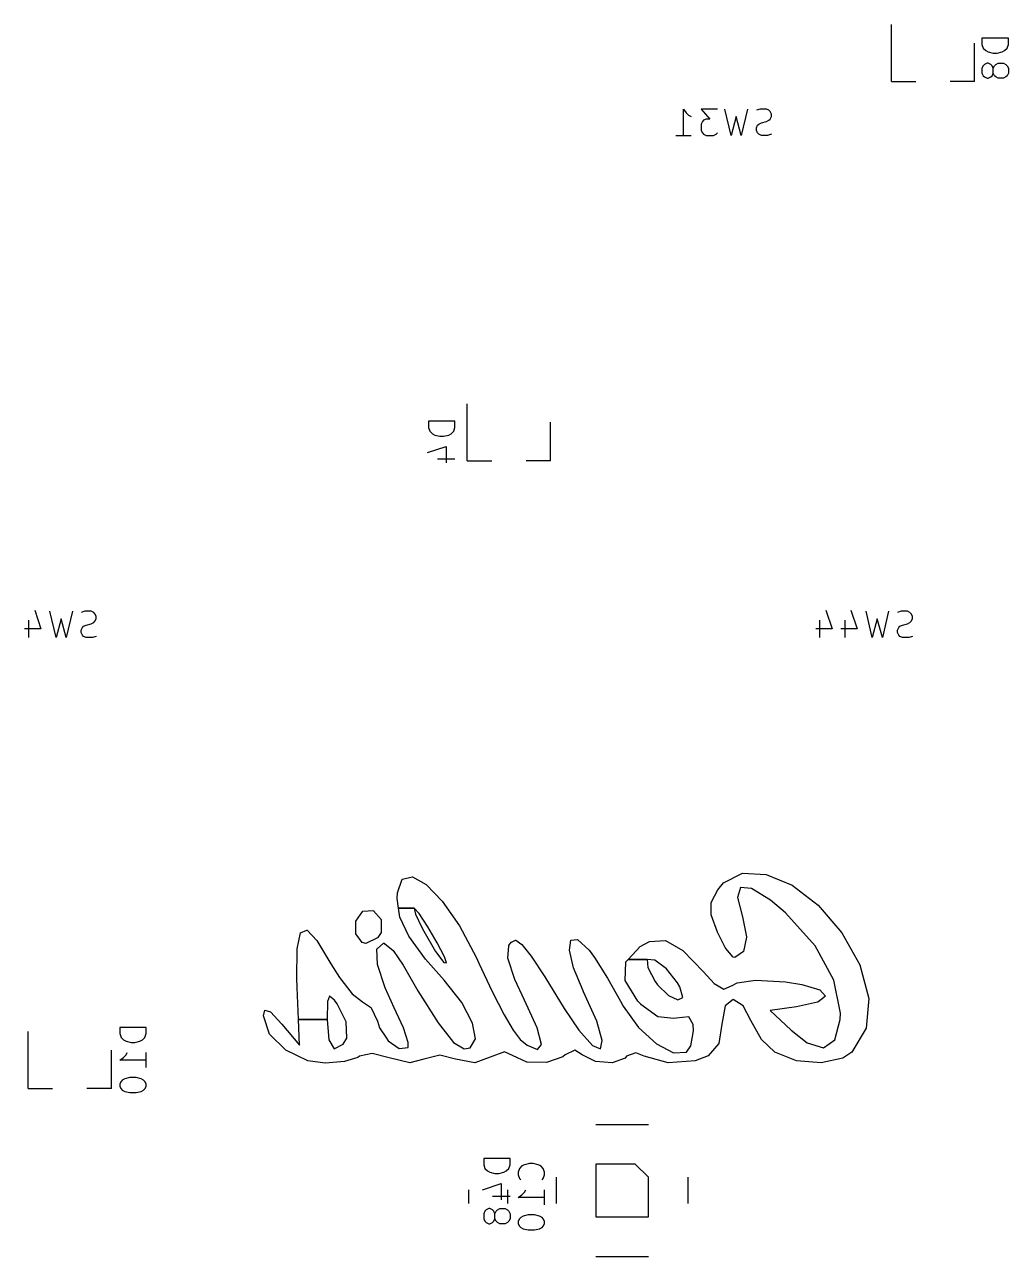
# Model space of a CAD drawing. Extents: x 27 to 362, y 19 to 136.
# Drawn here: x 63.95 to 101.25, y 33.33 to 80.05 of the extents above; entities that cross this region are included whole.
import ezdxf

# ---------------------------------------------------------------- set-up
doc = ezdxf.new("R2010")
doc.units = 0
doc.layers.add('BLACK', color=7, linetype='CONTINUOUS')

msp = doc.modelspace()

# ---------------------------------------------------------------- linework, layer by layer
at = {"layer": 'BLACK', "linetype": 'CONTINUOUS'}
for p, q in [((96.814, 77.8874), (96.814, 80.0474)), ((101.252, 79.5381), (100.252, 79.5381)), ((100.252, 79.5381), (100.252, 79.3)), ((101.252, 79.3), (101.252, 79.5381)), ((99.974, 77.8874), (99.974, 79.3474)), ((100.252, 79.3), (100.3, 79.1571)), ((100.3, 79.1571), (100.395, 79.0619)), ((100.395, 79.0619), (100.49, 79.0143)), ((100.49, 79.0143), (100.681, 78.9667)), ((100.681, 78.9667), (100.824, 78.9667)), ((100.824, 78.9667), (101.014, 79.0143)), ((101.014, 79.0143), (101.11, 79.0619)), ((101.11, 79.0619), (101.205, 79.1571)), ((101.205, 79.1571), (101.252, 79.3)), ((100.3, 78.4905), (100.252, 78.3952)), ((100.348, 78.5381), (100.3, 78.4905)), ((100.443, 78.5857), (100.348, 78.5381)), ((100.49, 78.5857), (100.443, 78.5857)), ((100.586, 78.5381), (100.49, 78.5857)), ((100.633, 78.4905), (100.586, 78.5381)), ((100.681, 78.3952), (100.633, 78.4905)), ((100.681, 78.3952), (100.729, 78.4905)), ((100.729, 78.4905), (100.776, 78.5381)), ((100.776, 78.5381), (100.871, 78.5857)), ((100.871, 78.5857), (101.062, 78.5857)), ((101.062, 78.5857), (101.157, 78.5381)), ((101.157, 78.5381), (101.205, 78.4905)), ((101.205, 78.4905), (101.252, 78.3952)), ((100.252, 78.3952), (100.252, 78.2048)), ((100.252, 78.2048), (100.3, 78.1095)), ((100.3, 78.1095), (100.348, 78.0619)), ((100.348, 78.0619), (100.443, 78.0143)), ((100.49, 78.0143), (100.586, 78.0619)), ((100.586, 78.0619), (100.633, 78.1095)), ((100.633, 78.1095), (100.681, 78.2048)), ((100.681, 78.2048), (100.681, 78.3952)), ((100.729, 78.1095), (100.681, 78.2048)), ((100.776, 78.0619), (100.729, 78.1095)), ((100.871, 78.0143), (100.776, 78.0619)), ((101.157, 78.0619), (101.062, 78.0143)), ((101.205, 78.1095), (101.157, 78.0619)), ((101.252, 78.2048), (101.205, 78.1095)), ((101.252, 78.3952), (101.252, 78.2048)), ((96.814, 77.8874), (97.744, 77.8874)), ((99.974, 77.8874), (99.044, 77.8874)), ((100.443, 78.0143), (100.49, 78.0143)), ((101.062, 78.0143), (100.871, 78.0143)), ((88.9327, 75.847), (88.9327, 76.847)), ((88.9327, 76.847), (89.0279, 76.7042)), ((89.0279, 76.7042), (89.1232, 76.6089)), ((90.2184, 76.847), (89.5994, 76.847)), ((89.5994, 76.847), (89.9327, 76.4661)), ((90.7422, 75.847), (90.5041, 76.847)), ((91.3613, 76.847), (91.1232, 75.847)), ((91.8374, 76.847), (91.6946, 76.7994)), ((92.0755, 76.847), (91.8374, 76.847)), ((92.1708, 76.7994), (92.0755, 76.847)), ((92.2184, 76.7518), (92.1708, 76.7994)), ((92.266, 76.6565), (92.2184, 76.7518)), ((92.266, 76.5613), (92.266, 76.6565)), ((89.1232, 76.6089), (89.2184, 76.5613)), ((89.647, 76.3708), (89.5994, 76.2756)), ((89.5994, 76.2756), (89.5994, 76.0375)), ((89.6946, 76.4184), (89.647, 76.3708)), ((89.7898, 76.4661), (89.6946, 76.4184)), ((89.9327, 76.4661), (89.7898, 76.4661)), ((90.9327, 76.5613), (90.7422, 75.847)), ((91.1232, 75.847), (90.9327, 76.5613)), ((91.6946, 76.1327), (91.7422, 76.228)), ((91.7422, 76.228), (91.7898, 76.2756)), ((91.7898, 76.2756), (91.8851, 76.3232)), ((91.8851, 76.3232), (92.0755, 76.3708)), ((92.0755, 76.3708), (92.1708, 76.4184)), ((92.1708, 76.4184), (92.2184, 76.4661)), ((92.2184, 76.4661), (92.266, 76.5613)), ((88.647, 75.847), (89.2184, 75.847)), ((89.5994, 76.0375), (89.647, 75.9423)), ((89.647, 75.9423), (89.6946, 75.8946)), ((89.6946, 75.8946), (89.7898, 75.847)), ((89.7898, 75.847), (90.0755, 75.847)), ((90.0755, 75.847), (90.1708, 75.8946)), ((90.1708, 75.8946), (90.2184, 75.9423)), ((91.6946, 76.0375), (91.6946, 76.1327)), ((91.7422, 75.9423), (91.6946, 76.0375)), ((91.7898, 75.8946), (91.7422, 75.9423)), ((91.8851, 75.847), (91.7898, 75.8946)), ((92.1232, 75.847), (91.8851, 75.847)), ((92.266, 75.8946), (92.1232, 75.847)), ((80.7327, 63.5061), (80.7327, 65.6662)), ((80.2651, 65.0042), (79.2651, 65.0042)), ((79.2651, 65.0042), (79.2651, 64.7661)), ((80.2651, 64.7661), (80.2651, 65.0042)), ((83.8927, 63.5061), (83.8927, 64.9661)), ((79.2651, 64.7661), (79.3127, 64.6233)), ((79.3127, 64.6233), (79.408, 64.5281)), ((79.408, 64.5281), (79.5032, 64.4804)), ((79.5032, 64.4804), (79.6937, 64.4328)), ((79.8366, 64.4328), (80.027, 64.4804)), ((80.027, 64.4804), (80.1223, 64.5281)), ((80.1223, 64.5281), (80.2175, 64.6233)), ((80.2175, 64.6233), (80.2651, 64.7661)), ((79.2175, 63.8138), (79.9318, 64.0519)), ((79.6937, 64.4328), (79.8366, 64.4328)), ((79.9318, 64.0519), (79.9318, 63.4328)), ((79.5985, 63.5757), (80.2651, 63.5757)), ((80.7327, 63.5061), (81.6627, 63.5061)), ((83.8927, 63.5061), (82.9627, 63.5061)), ((64.3264, 57.8446), (64.5645, 57.1304)), ((65.136, 56.797), (64.8979, 57.797)), ((65.3264, 57.5113), (65.136, 56.797)), ((65.5169, 56.797), (65.3264, 57.5113)), ((65.755, 57.797), (65.5169, 56.797)), ((66.2312, 57.797), (66.0883, 57.7494)), ((66.4693, 57.797), (66.2312, 57.797)), ((66.5645, 57.7494), (66.4693, 57.797)), ((66.6121, 57.7018), (66.5645, 57.7494)), ((66.6598, 57.6065), (66.6121, 57.7018)), ((66.6121, 57.4161), (66.6598, 57.5113)), ((66.6598, 57.5113), (66.6598, 57.6065)), ((94.3303, 57.8446), (94.5684, 57.1304)), ((95.2827, 57.8446), (95.5208, 57.1304)), ((96.0922, 56.797), (95.8541, 57.797)), ((96.2827, 57.5113), (96.0922, 56.797)), ((96.4732, 56.797), (96.2827, 57.5113)), ((96.7113, 57.797), (96.4732, 56.797)), ((97.1874, 57.797), (97.0446, 57.7494)), ((97.4255, 57.797), (97.1874, 57.797)), ((97.5208, 57.7494), (97.4255, 57.797)), ((97.5684, 57.7018), (97.5208, 57.7494)), ((97.616, 57.6065), (97.5684, 57.7018)), ((97.5684, 57.4161), (97.616, 57.5113)), ((97.616, 57.5113), (97.616, 57.6065)), ((64.5645, 57.1304), (63.9455, 57.1304)), ((64.0883, 57.4637), (64.0883, 56.797)), ((66.0883, 57.0827), (66.136, 57.178)), ((66.0883, 56.9875), (66.0883, 57.0827)), ((66.136, 57.178), (66.1836, 57.2256)), ((66.1836, 57.2256), (66.2788, 57.2732)), ((66.2788, 57.2732), (66.4693, 57.3208)), ((66.4693, 57.3208), (66.5645, 57.3684)), ((66.5645, 57.3684), (66.6121, 57.4161)), ((94.5684, 57.1304), (93.9493, 57.1304)), ((94.0922, 57.4637), (94.0922, 56.797)), ((95.5208, 57.1304), (94.9017, 57.1304)), ((95.0446, 57.4637), (95.0446, 56.797)), ((97.0446, 57.0827), (97.0922, 57.178)), ((97.0446, 56.9875), (97.0446, 57.0827)), ((97.0922, 57.178), (97.1398, 57.2256)), ((97.1398, 57.2256), (97.2351, 57.2732)), ((97.2351, 57.2732), (97.4255, 57.3208)), ((97.4255, 57.3208), (97.5208, 57.3684)), ((97.5208, 57.3684), (97.5684, 57.4161)), ((66.136, 56.8923), (66.0883, 56.9875)), ((66.1836, 56.8446), (66.136, 56.8923)), ((66.2788, 56.797), (66.1836, 56.8446)), ((66.5169, 56.797), (66.2788, 56.797)), ((66.6598, 56.8446), (66.5169, 56.797)), ((97.0922, 56.8923), (97.0446, 56.9875)), ((97.1398, 56.8446), (97.0922, 56.8923)), ((97.2351, 56.797), (97.1398, 56.8446)), ((97.4732, 56.797), (97.2351, 56.797)), ((97.616, 56.8446), (97.4732, 56.797)), ((78.272, 47.6326), (78.6475, 47.7246)), ((78.6475, 47.7246), (78.6484, 47.7247)), ((78.6484, 47.7247), (78.6492, 47.7247)), ((78.6492, 47.7247), (78.6493, 47.7247)), ((78.6493, 47.7247), (78.6494, 47.7247)), ((78.6494, 47.7247), (78.6503, 47.7244)), ((78.6503, 47.7244), (78.6511, 47.7241)), ((78.6511, 47.7241), (79.1694, 47.4358)), ((90.4544, 47.4979), (91.1712, 47.8574)), ((91.1712, 47.8574), (91.1715, 47.8574)), ((91.1715, 47.8574), (91.1717, 47.8576)), ((91.1717, 47.8576), (91.1724, 47.8577)), ((91.1724, 47.8577), (91.1731, 47.8579)), ((91.1731, 47.8579), (91.1733, 47.8578)), ((91.1733, 47.8578), (91.1736, 47.8579)), ((91.1736, 47.8579), (92.0674, 47.8169)), ((92.0674, 47.8169), (92.0682, 47.8167)), ((92.0682, 47.8167), (92.0691, 47.8165)), ((92.0691, 47.8165), (93.0523, 47.4056)), ((78.0874, 47.1186), (78.2685, 47.6295)), ((78.2685, 47.6295), (78.2688, 47.6299)), ((78.2688, 47.6299), (78.2689, 47.6304)), ((78.2689, 47.6304), (78.2693, 47.6307)), ((78.2693, 47.6307), (78.2695, 47.6311)), ((78.2695, 47.6311), (78.2699, 47.6314)), ((78.2699, 47.6314), (78.2703, 47.6318)), ((78.2703, 47.6318), (78.2707, 47.632)), ((78.2707, 47.632), (78.2711, 47.6323)), ((78.2711, 47.6323), (78.2716, 47.6324)), ((78.2716, 47.6324), (78.272, 47.6326)), ((79.1694, 47.4358), (79.17, 47.4353)), ((79.17, 47.4353), (79.1706, 47.4349)), ((79.1706, 47.4349), (79.7805, 46.8048)), ((89.9815, 46.7497), (90.236, 47.235)), ((90.236, 47.235), (90.2363, 47.2354)), ((90.2363, 47.2354), (90.2366, 47.2359)), ((90.2366, 47.2359), (90.4528, 47.4966)), ((90.4528, 47.4966), (90.4529, 47.4967)), ((90.4528, 47.4966), (90.4528, 47.4966)), ((90.4529, 47.4967), (90.4536, 47.4972)), ((90.4536, 47.4972), (90.4543, 47.4978)), ((90.4543, 47.4978), (90.4544, 47.4978)), ((90.4544, 47.4978), (90.4544, 47.4979)), ((91.0929, 47.3189), (90.9748, 46.9456)), ((91.5143, 47.2859), (91.0929, 47.3189)), ((92.2266, 46.839), (91.5143, 47.2859)), ((93.0523, 47.4056), (93.0528, 47.4052)), ((93.0528, 47.4052), (93.0534, 47.4049)), ((93.0534, 47.4049), (94.0386, 46.6547)), ((78.0782, 46.9069), (78.0871, 47.1171)), ((78.0782, 46.9064), (78.0782, 46.9069)), ((78.0782, 46.906), (78.0782, 46.9064)), ((78.1299, 46.5307), (78.0782, 46.906)), ((78.0871, 47.1171), (78.0873, 47.1178)), ((78.0873, 47.1178), (78.0874, 47.1186)), ((79.7805, 46.8048), (79.7807, 46.8044)), ((79.7807, 46.8044), (79.781, 46.8042)), ((79.781, 46.8042), (80.4309, 45.8708)), ((89.9793, 46.2881), (89.9809, 46.7474)), ((89.9809, 46.7478), (89.9811, 46.7486)), ((89.981, 46.7476), (89.9809, 46.7478)), ((89.9809, 46.7474), (89.981, 46.7476)), ((89.9811, 46.7486), (89.9813, 46.7493)), ((89.9813, 46.7493), (89.9814, 46.7495)), ((89.9814, 46.7495), (89.9815, 46.7497)), ((90.9748, 46.9456), (91.1815, 46.1591)), ((92.8035, 46.3531), (92.2266, 46.839)), ((76.5101, 46.0456), (76.7655, 46.4225)), ((76.7655, 46.4225), (76.7656, 46.4226)), ((76.7655, 46.4225), (76.7655, 46.4225)), ((76.7656, 46.4226), (76.7662, 46.4232)), ((76.7662, 46.4232), (76.7669, 46.4238)), ((76.7669, 46.4238), (76.7669, 46.4239)), ((76.7669, 46.4239), (76.767, 46.4239)), ((76.767, 46.4239), (76.7681, 46.4246)), ((76.7681, 46.4246), (76.7684, 46.4247)), ((76.7684, 46.4247), (76.7687, 46.4249)), ((76.7687, 46.4249), (76.7693, 46.4251)), ((76.7693, 46.4251), (76.77, 46.4253)), ((76.77, 46.4253), (76.7703, 46.4253)), ((76.7703, 46.4253), (76.7706, 46.4254)), ((76.7706, 46.4254), (77.1733, 46.4413)), ((77.1733, 46.4413), (77.1736, 46.4413)), ((77.1736, 46.4413), (77.1739, 46.4413)), ((77.1739, 46.4413), (77.1746, 46.4411)), ((77.1746, 46.4411), (77.1752, 46.441)), ((77.1752, 46.441), (77.1755, 46.4409)), ((77.1755, 46.4409), (77.1758, 46.4408)), ((77.1758, 46.4408), (77.1763, 46.4404)), ((77.1763, 46.4404), (77.1769, 46.44)), ((77.1769, 46.44), (77.1771, 46.4398)), ((77.1771, 46.4398), (77.1773, 46.4396)), ((77.1773, 46.4396), (77.4606, 46.1106)), ((78.1755, 46.1995), (78.1299, 46.5307)), ((78.1299, 46.5307), (78.7192, 46.5307)), ((78.7192, 46.5307), (78.1299, 46.5307)), ((78.7192, 46.5307), (78.7647, 46.3109)), ((78.91, 46.3284), (78.7192, 46.5307)), ((78.7647, 46.3109), (79.0068, 45.806)), ((79.2392, 45.8298), (78.91, 46.3284)), ((89.9794, 46.2872), (89.9793, 46.2881)), ((89.9796, 46.2864), (89.9794, 46.2872)), ((90.2159, 45.6268), (89.9796, 46.2864)), ((93.9262, 45.1083), (92.8035, 46.3531)), ((94.0386, 46.6547), (94.0389, 46.6543)), ((94.0389, 46.6543), (94.0394, 46.6539)), ((94.0394, 46.6539), (94.9391, 45.5949)), ((76.5092, 46.0428), (76.5093, 46.0433)), ((76.5095, 45.5641), (76.5092, 46.0428)), ((76.5093, 46.0438), (76.5095, 46.0443)), ((76.5093, 46.0433), (76.5093, 46.0438)), ((76.5095, 46.0443), (76.5096, 46.0447)), ((76.5096, 46.0447), (76.5099, 46.0452)), ((76.5099, 46.0452), (76.5101, 46.0456)), ((77.4606, 46.1106), (77.4609, 46.11)), ((77.4609, 46.11), (77.4614, 46.1093)), ((77.4614, 46.1093), (77.4614, 46.1091)), ((77.4614, 46.1091), (77.4615, 46.1089)), ((77.4615, 46.1089), (77.4616, 46.1082)), ((77.4616, 46.1082), (77.4618, 46.1074)), ((77.4618, 46.1074), (77.4636, 45.6211)), ((78.1758, 46.1989), (78.1755, 46.1995)), ((78.176, 46.1981), (78.1758, 46.1989)), ((78.5115, 45.4683), (78.176, 46.1981)), ((79.0068, 45.806), (79.0825, 45.6671)), ((79.5935, 45.2239), (79.2392, 45.8298)), ((80.4309, 45.8708), (80.431, 45.8705)), ((80.431, 45.8705), (80.4312, 45.8703)), ((80.4312, 45.8703), (81.0698, 44.6723)), ((91.1815, 46.1591), (91.1862, 46.1467)), ((91.1862, 46.1467), (91.1862, 46.1463)), ((91.1862, 46.1463), (91.1864, 46.1459)), ((91.1864, 46.1459), (91.3194, 45.4428)), ((74.2845, 44.9871), (74.4039, 45.5937)), ((74.4039, 45.5937), (74.4041, 45.5942)), ((74.4041, 45.5942), (74.4042, 45.5946)), ((74.4042, 45.5946), (74.4044, 45.5951)), ((74.4044, 45.5951), (74.4046, 45.5955)), ((74.4046, 45.5955), (74.405, 45.5959)), ((74.405, 45.5959), (74.4052, 45.5963)), ((74.4052, 45.5963), (74.4056, 45.5965)), ((74.4056, 45.5965), (74.406, 45.5969)), ((74.406, 45.5969), (74.4065, 45.5971)), ((74.4065, 45.5971), (74.4069, 45.5974)), ((74.4069, 45.5974), (74.6484, 45.6991)), ((74.6484, 45.6991), (74.6485, 45.6992)), ((74.6484, 45.6991), (74.6484, 45.6991)), ((74.6485, 45.6992), (74.6494, 45.6993)), ((74.6494, 45.6993), (74.6503, 45.6995)), ((74.6503, 45.6995), (74.6503, 45.6995)), ((74.6503, 45.6995), (74.6504, 45.6995)), ((74.6504, 45.6995), (74.6513, 45.6993)), ((74.6513, 45.6993), (74.6522, 45.6991)), ((74.6522, 45.6991), (74.6523, 45.6991)), ((74.6523, 45.6991), (74.6523, 45.6991)), ((74.6523, 45.6991), (74.653, 45.6986)), ((74.653, 45.6986), (74.6538, 45.6981)), ((74.6538, 45.6981), (74.6539, 45.698)), ((74.6539, 45.698), (74.6539, 45.698)), ((74.6539, 45.698), (75.0317, 45.3049)), ((76.5096, 45.5635), (76.5095, 45.5641)), ((76.5096, 45.563), (76.5096, 45.5635)), ((76.5098, 45.5626), (76.5096, 45.563)), ((76.5099, 45.5622), (76.5098, 45.5626)), ((76.5102, 45.5617), (76.5099, 45.5622)), ((76.5104, 45.5612), (76.5102, 45.5617)), ((76.7418, 45.2324), (76.5104, 45.5612)), ((77.3323, 45.4147), (76.8906, 45.1976)), ((77.3326, 45.4149), (77.3323, 45.4147)), ((77.333, 45.4151), (77.3326, 45.4149)), ((77.3334, 45.4155), (77.333, 45.4151)), ((77.3338, 45.4158), (77.3334, 45.4155)), ((77.334, 45.4162), (77.3338, 45.4158)), ((77.3343, 45.4165), (77.334, 45.4162)), ((77.4628, 45.6184), (77.3343, 45.4165)), ((77.463, 45.6189), (77.4628, 45.6184)), ((77.4633, 45.6192), (77.463, 45.6189)), ((77.4634, 45.6198), (77.4633, 45.6192)), ((77.4636, 45.6203), (77.4634, 45.6198)), ((77.4636, 45.6211), (77.4635, 45.6207)), ((77.4635, 45.6207), (77.4636, 45.6203)), ((78.5118, 45.4679), (78.5115, 45.4683)), ((78.512, 45.4674), (78.5118, 45.4679)), ((79.151, 44.6004), (78.512, 45.4674)), ((79.0825, 45.6671), (79.5322, 44.8974)), ((82.403, 45.249), (82.5662, 45.3198)), ((82.5662, 45.3198), (82.5667, 45.3199)), ((82.5667, 45.3199), (82.5673, 45.3201)), ((82.5673, 45.3201), (82.5677, 45.3201)), ((82.5677, 45.3201), (82.5681, 45.3202)), ((82.5681, 45.3202), (82.5686, 45.3201)), ((82.5686, 45.3201), (82.5692, 45.3201)), ((82.5692, 45.3201), (82.5696, 45.3199)), ((82.5696, 45.3199), (82.57, 45.3199)), ((82.57, 45.3199), (82.5705, 45.3196)), ((82.5705, 45.3196), (82.571, 45.3193)), ((82.571, 45.3193), (82.8015, 45.1612)), ((84.6068, 44.9396), (84.6591, 45.321)), ((84.6591, 45.321), (84.6593, 45.3214)), ((84.6593, 45.3218), (84.6596, 45.3223)), ((84.6593, 45.3214), (84.6593, 45.3218)), ((84.6596, 45.3223), (84.6598, 45.3228)), ((84.6598, 45.3228), (84.66, 45.3231)), ((84.66, 45.3231), (84.6602, 45.3235)), ((84.6602, 45.3235), (84.6607, 45.3239)), ((84.6607, 45.3239), (84.6611, 45.3243)), ((84.6611, 45.3243), (84.6614, 45.3245)), ((84.6614, 45.3245), (84.6617, 45.3247)), ((84.6617, 45.3247), (84.6623, 45.3249)), ((84.6623, 45.3249), (84.6628, 45.3251)), ((84.6628, 45.3251), (84.6632, 45.3252)), ((84.6632, 45.3252), (84.6636, 45.3253)), ((84.6636, 45.3253), (84.9128, 45.3492)), ((84.9128, 45.3492), (84.913, 45.3492)), ((84.913, 45.3492), (84.9131, 45.3492)), ((84.9131, 45.3492), (84.914, 45.3491)), ((84.914, 45.3491), (84.9148, 45.349)), ((84.9148, 45.349), (84.9149, 45.3489)), ((84.9149, 45.3489), (84.9151, 45.3489)), ((84.9151, 45.3489), (84.9157, 45.3485)), ((84.9157, 45.3485), (84.9165, 45.3481)), ((84.9165, 45.3481), (84.9166, 45.348)), ((84.9166, 45.348), (84.9167, 45.3479)), ((84.9167, 45.3479), (85.3535, 44.9409)), ((90.2161, 45.6265), (90.2159, 45.6268)), ((90.2162, 45.6262), (90.2161, 45.6265)), ((90.5311, 45.0125), (90.2162, 45.6262)), ((91.3194, 45.4409), (91.2051, 44.8894)), ((91.3194, 45.4428), (91.3194, 45.4419)), ((91.3194, 45.4419), (91.3194, 45.4409)), ((94.9391, 45.5949), (94.9393, 45.5945)), ((94.9393, 45.5945), (94.9397, 45.5941)), ((94.9397, 45.5941), (95.6152, 44.3831)), ((74.273, 43.8649), (74.2844, 44.9862)), ((74.2844, 44.9862), (74.2845, 44.9867)), ((74.2845, 44.9867), (74.2845, 44.9871)), ((75.0317, 45.3049), (75.032, 45.3044)), ((75.032, 45.3044), (75.0324, 45.304)), ((75.0324, 45.304), (75.5605, 44.426)), ((76.7424, 45.2319), (76.7418, 45.2324)), ((76.743, 45.2313), (76.7424, 45.2319)), ((76.7431, 45.2312), (76.743, 45.2313)), ((76.7432, 45.2311), (76.7431, 45.2312)), ((76.744, 45.2308), (76.7432, 45.2311)), ((76.7447, 45.2305), (76.744, 45.2308)), ((76.8873, 45.1972), (76.7447, 45.2305)), ((76.888, 45.1972), (76.8873, 45.1972)), ((76.8887, 45.1971), (76.888, 45.1972)), ((76.889, 45.1972), (76.8887, 45.1971)), ((76.8892, 45.1972), (76.889, 45.1972)), ((76.8899, 45.1974), (76.8892, 45.1972)), ((76.8906, 45.1976), (76.8899, 45.1974)), ((77.3073, 44.9893), (77.3075, 44.99)), ((77.3074, 44.989), (77.3073, 44.9893)), ((77.3073, 44.9888), (77.3074, 44.989)), ((77.3317, 44.4008), (77.3073, 44.9888)), ((77.3075, 44.99), (77.3076, 44.9907)), ((77.3076, 44.9907), (77.3078, 44.9909)), ((77.3078, 44.9909), (77.3079, 44.9912)), ((77.3079, 44.9912), (77.3083, 44.9918)), ((77.3083, 44.9918), (77.3087, 44.9923)), ((77.3087, 44.9923), (77.3089, 44.9925)), ((77.3089, 44.9925), (77.3091, 44.9928)), ((77.3091, 44.9928), (77.5576, 45.2059)), ((77.5576, 45.2059), (77.5578, 45.206)), ((77.5578, 45.206), (77.5579, 45.2061)), ((77.5579, 45.2061), (77.5586, 45.2065)), ((77.5586, 45.2065), (77.5593, 45.2069)), ((77.5593, 45.2069), (77.5595, 45.2069)), ((77.5595, 45.2069), (77.5597, 45.207)), ((77.5597, 45.207), (77.5605, 45.207)), ((77.5605, 45.207), (77.5612, 45.2071)), ((77.5612, 45.2071), (77.5614, 45.207)), ((77.5614, 45.207), (77.5616, 45.207)), ((77.5616, 45.207), (77.5963, 45.2017)), ((77.5963, 45.2017), (77.5967, 45.2016)), ((77.5967, 45.2016), (77.597, 45.2016)), ((77.597, 45.2016), (77.5976, 45.2013)), ((77.5976, 45.2013), (77.5981, 45.2011)), ((77.5981, 45.2011), (77.5984, 45.2008)), ((77.5984, 45.2008), (77.5987, 45.2006)), ((77.5987, 45.2006), (77.9235, 44.931)), ((77.9235, 44.931), (77.9239, 44.9304)), ((77.9239, 44.9304), (77.9244, 44.9299)), ((77.9244, 44.9299), (78.3003, 44.3783)), ((79.5322, 44.8974), (79.8375, 44.4723)), ((79.8636, 44.6957), (79.5935, 45.2239)), ((82.2706, 44.6361), (82.3102, 45.111)), ((82.3102, 45.1116), (82.3105, 45.1122)), ((82.3102, 45.1113), (82.3102, 45.1116)), ((82.3102, 45.111), (82.3102, 45.1113)), ((82.3105, 45.1122), (82.3107, 45.1129)), ((82.3107, 45.1129), (82.3109, 45.1131)), ((82.3109, 45.1131), (82.311, 45.1134)), ((82.311, 45.1134), (82.4009, 45.2472)), ((82.4009, 45.2472), (82.4012, 45.2475)), ((82.4012, 45.2475), (82.4014, 45.2479)), ((82.4014, 45.2479), (82.4019, 45.2482)), ((82.4019, 45.2482), (82.4022, 45.2486)), ((82.4022, 45.2486), (82.4027, 45.2487)), ((82.4027, 45.2487), (82.403, 45.249)), ((82.8015, 45.1612), (82.802, 45.1607)), ((82.802, 45.1607), (82.8026, 45.1602)), ((82.8026, 45.1602), (83.1513, 44.7152)), ((84.6068, 44.9387), (84.6068, 44.9396)), ((84.6068, 44.9378), (84.6068, 44.9387)), ((84.7607, 44.2722), (84.6068, 44.9378)), ((85.3535, 44.9409), (85.3537, 44.9406)), ((85.3537, 44.9406), (85.3541, 44.9403)), ((85.3541, 44.9403), (85.5566, 44.6676)), ((86.8305, 44.5891), (87.2858, 45.0846)), ((87.2858, 45.0846), (87.2865, 45.0852)), ((87.2865, 45.0852), (87.2871, 45.0857)), ((87.2871, 45.0857), (87.6399, 45.2697)), ((87.6399, 45.2697), (87.64, 45.2697)), ((87.64, 45.2697), (87.6409, 45.27)), ((87.64, 45.2697), (87.64, 45.2697)), ((87.6409, 45.27), (87.6418, 45.2702)), ((87.6418, 45.2702), (87.6418, 45.2702)), ((87.6418, 45.2702), (87.6419, 45.2702)), ((87.6419, 45.2702), (88.2498, 45.3072)), ((88.2498, 45.3072), (88.2503, 45.3071)), ((88.2503, 45.3071), (88.2507, 45.3072)), ((88.2507, 45.3072), (88.2512, 45.307)), ((88.2512, 45.307), (88.2517, 45.3069)), ((88.2517, 45.3069), (88.2522, 45.3067)), ((88.2522, 45.3067), (88.2526, 45.3065)), ((88.2526, 45.3065), (88.9049, 44.9342)), ((88.9049, 44.9342), (88.9054, 44.9337)), ((88.9054, 44.9337), (88.906, 44.9333)), ((88.906, 44.9333), (89.6945, 44.1144)), ((90.5315, 45.012), (90.5311, 45.0125)), ((90.5318, 45.0115), (90.5315, 45.012)), ((90.8149, 44.682), (90.5318, 45.0115)), ((91.2031, 44.8863), (90.8774, 44.6632)), ((91.2037, 44.887), (91.2031, 44.8863)), ((91.2044, 44.8876), (91.2037, 44.887)), ((91.2048, 44.8886), (91.2044, 44.8877)), ((91.2044, 44.8877), (91.2044, 44.8877)), ((91.2044, 44.8877), (91.2044, 44.8876)), ((91.2051, 44.8894), (91.2048, 44.8886)), ((94.6335, 43.8102), (93.9262, 45.1083)), ((75.5605, 44.426), (75.5605, 44.426)), ((75.5605, 44.426), (75.8807, 43.8994)), ((77.3318, 44.4001), (77.3317, 44.4008)), ((77.3319, 44.3995), (77.3318, 44.4001)), ((77.6162, 43.5138), (77.3319, 44.3995)), ((79.1511, 44.6002), (79.151, 44.6004)), ((79.1513, 44.6), (79.1511, 44.6002)), ((79.8546, 43.8067), (79.1513, 44.6)), ((79.8375, 44.4723), (79.9433, 44.4576)), ((79.9433, 44.4576), (79.8636, 44.6957)), ((81.0698, 44.6723), (81.0699, 44.6722)), ((81.0699, 44.6722), (81.0699, 44.6721)), ((81.0699, 44.6721), (81.1734, 44.4537)), ((81.1734, 44.4537), (81.6819, 43.3807)), ((82.2707, 44.6352), (82.2706, 44.6361)), ((82.2706, 44.6361), (82.2706, 44.6361)), ((82.2706, 44.6361), (82.2706, 44.6361)), ((82.2708, 44.6342), (82.2707, 44.6352)), ((82.2709, 44.6342), (82.2708, 44.6342)), ((82.5312, 43.8307), (82.2709, 44.6342)), ((82.2709, 44.6342), (82.2709, 44.6342)), ((83.1513, 44.7152), (83.1514, 44.715)), ((83.1514, 44.715), (83.1516, 44.7148)), ((83.1516, 44.7148), (83.6694, 43.9248)), ((85.5566, 44.6676), (85.5567, 44.6675)), ((85.5567, 44.6675), (85.5568, 44.6673)), ((85.5568, 44.6673), (86.0546, 43.8847)), ((86.7159, 43.7905), (86.7427, 44.4917)), ((86.7427, 44.4917), (86.7428, 44.4924)), ((86.7428, 44.4924), (86.743, 44.4932)), ((86.743, 44.4932), (86.7431, 44.4934)), ((86.7431, 44.4936), (86.7436, 44.4942)), ((86.7431, 44.4934), (86.7431, 44.4936)), ((86.7436, 44.4942), (86.744, 44.4949)), ((86.744, 44.4949), (86.8305, 44.5891)), ((86.8305, 44.5891), (87.5483, 44.5891)), ((87.5483, 44.5891), (86.8305, 44.5891)), ((87.549, 44.5898), (87.5483, 44.5891)), ((87.5483, 44.5891), (87.5827, 44.2809)), ((87.8434, 44.5654), (87.549, 44.5898)), ((88.2814, 44.2288), (87.8434, 44.5654)), ((90.8152, 44.6818), (90.8149, 44.682)), ((90.8154, 44.6814), (90.8152, 44.6818)), ((90.816, 44.6812), (90.8154, 44.6814)), ((90.8164, 44.6808), (90.816, 44.6812)), ((90.8168, 44.6807), (90.8164, 44.6808)), ((90.8171, 44.6805), (90.8168, 44.6807)), ((90.8731, 44.6626), (90.8171, 44.6805)), ((90.8734, 44.6626), (90.8731, 44.6626)), ((90.8737, 44.6625), (90.8734, 44.6626)), ((90.8744, 44.6625), (90.8737, 44.6625)), ((90.875, 44.6624), (90.8744, 44.6625)), ((90.8753, 44.6625), (90.875, 44.6624)), ((90.8756, 44.6625), (90.8753, 44.6625)), ((90.8762, 44.6627), (90.8756, 44.6625)), ((90.8769, 44.6629), (90.8762, 44.6627)), ((90.8771, 44.6631), (90.8769, 44.6629)), ((90.8774, 44.6632), (90.8771, 44.6631)), ((78.3003, 44.3783), (78.3003, 44.3781)), ((78.3003, 44.3781), (78.3005, 44.3779)), ((78.3005, 44.3779), (78.8553, 43.4008)), ((83.6694, 43.9248), (83.6695, 43.9247)), ((83.6695, 43.9247), (83.6695, 43.9247)), ((83.6695, 43.9247), (84.4073, 42.7316)), ((84.7608, 44.2718), (84.7607, 44.2722)), ((84.7609, 44.2714), (84.7608, 44.2718)), ((85.1303, 43.395), (84.7609, 44.2714)), ((87.5827, 44.2809), (87.8558, 43.7574)), ((88.7043, 43.7092), (88.2814, 44.2288)), ((89.6945, 44.1144), (89.6945, 44.1144)), ((89.6945, 44.1144), (89.6946, 44.1143)), ((89.6946, 44.1143), (90.1013, 43.6735)), ((95.6152, 44.3831), (95.6154, 44.3825)), ((95.6154, 44.3825), (95.6156, 44.382)), ((95.6156, 44.382), (95.9614, 43.1057)), ((74.273, 43.8648), (74.273, 43.8649)), ((74.273, 43.8647), (74.273, 43.8648)), ((74.2843, 43.5309), (74.273, 43.8647)), ((74.3323, 42.3123), (74.2843, 43.5309)), ((74.2843, 43.5309), (74.2843, 43.5309)), ((74.2843, 43.5309), (74.2843, 43.5309)), ((75.8807, 43.8994), (76.3674, 43.2806)), ((77.6163, 43.5136), (77.6162, 43.5138)), ((77.6164, 43.5133), (77.6163, 43.5136)), ((77.9629, 42.7582), (77.6164, 43.5133)), ((80.5297, 42.9524), (79.8546, 43.8067)), ((82.5314, 43.8304), (82.5312, 43.8307)), ((82.5315, 43.8301), (82.5314, 43.8304)), ((82.9004, 43.0429), (82.5315, 43.8301)), ((86.0546, 43.8847), (86.0547, 43.8845)), ((86.0547, 43.8845), (86.0548, 43.8844)), ((86.0548, 43.8844), (86.5391, 43.0074)), ((86.716, 43.79), (86.7159, 43.7905)), ((86.716, 43.7895), (86.716, 43.79)), ((86.7162, 43.7891), (86.716, 43.7895)), ((86.7162, 43.7886), (86.7162, 43.7891)), ((86.7165, 43.7882), (86.7162, 43.7886)), ((86.7167, 43.7877), (86.7165, 43.7882)), ((87.2046, 43.0059), (86.7167, 43.7877)), ((87.8558, 43.7574), (87.9429, 43.6335)), ((87.9429, 43.6335), (88.3571, 43.22)), ((88.7972, 43.5511), (88.7043, 43.7092)), ((88.9046, 43.1532), (88.7972, 43.5511)), ((90.1013, 43.6735), (90.4638, 43.4692)), ((90.4638, 43.4692), (90.7801, 43.6017)), ((90.7801, 43.6017), (90.9619, 43.7051)), ((90.9619, 43.7051), (90.9627, 43.7054)), ((90.9627, 43.7054), (90.9636, 43.7057)), ((90.9636, 43.7057), (91.657, 43.809)), ((91.657, 43.809), (91.6575, 43.809)), ((91.6575, 43.809), (91.658, 43.8091)), ((91.658, 43.8091), (92.7949, 43.7359)), ((92.7949, 43.7359), (92.7951, 43.7358)), ((92.7951, 43.7358), (92.7953, 43.7358)), ((92.7953, 43.7358), (93.42, 43.6406)), ((93.42, 43.6406), (93.4203, 43.6404)), ((93.4203, 43.6404), (93.4207, 43.6404)), ((93.4207, 43.6404), (94.1052, 43.4337)), ((94.8801, 42.5476), (94.6335, 43.8102)), ((75.43, 42.9899), (75.4145, 42.3123)), ((75.5069, 43.2023), (75.43, 42.9899)), ((75.6942, 43.0444), (75.5069, 43.2023)), ((75.7978, 42.9111), (75.6942, 43.0444)), ((76.3674, 43.2806), (76.7563, 42.9879)), ((76.7563, 42.9879), (77.0676, 42.7862)), ((78.8553, 43.4008), (79.625, 42.1811)), ((81.6819, 43.3807), (82.1325, 42.4847)), ((83.381, 41.9919), (82.9004, 43.0429)), ((85.1303, 43.3948), (85.1303, 43.395)), ((85.1304, 43.3947), (85.1303, 43.3948)), ((85.1457, 43.3643), (85.1304, 43.3947)), ((85.6474, 42.244), (85.1457, 43.3643)), ((86.5391, 43.0074), (86.5391, 43.0074)), ((86.5391, 43.0074), (86.5391, 43.0074)), ((86.5391, 43.0074), (86.6446, 42.8125)), ((87.2049, 43.0055), (87.2046, 43.0059)), ((87.2052, 43.0051), (87.2049, 43.0055)), ((87.3172, 42.8883), (87.2052, 43.0051)), ((88.3571, 43.22), (88.7194, 43.0527)), ((88.7194, 43.0527), (88.9046, 43.1532)), ((90.8204, 43.0667), (90.5147, 42.8327)), ((91.1969, 42.8308), (90.8204, 43.0667)), ((94.2528, 43.1468), (94.0208, 42.9689)), ((94.1052, 43.4337), (94.1056, 43.4335)), ((94.1056, 43.4335), (94.106, 43.4334)), ((94.106, 43.4334), (94.1065, 43.4331)), ((94.1065, 43.4331), (94.107, 43.4328)), ((94.107, 43.4328), (94.1072, 43.4325)), ((94.1072, 43.4325), (94.1075, 43.4322)), ((94.1075, 43.4322), (94.3125, 43.1992)), ((94.3118, 43.192), (94.2528, 43.1468)), ((94.2528, 43.1468), (94.2528, 43.1468)), ((94.3119, 43.1921), (94.3118, 43.192)), ((94.312, 43.1922), (94.3119, 43.1921)), ((94.3125, 43.1928), (94.312, 43.1922)), ((94.3125, 43.1992), (94.3126, 43.1991)), ((94.313, 43.1934), (94.3125, 43.1928)), ((94.3126, 43.1991), (94.3127, 43.199)), ((94.3127, 43.199), (94.313, 43.1983)), ((94.313, 43.1983), (94.3134, 43.1976)), ((94.3131, 43.1936), (94.313, 43.1934)), ((94.3132, 43.1937), (94.3131, 43.1936)), ((94.3134, 43.1945), (94.3132, 43.1937)), ((94.3134, 43.1976), (94.3135, 43.1974)), ((94.3137, 43.1953), (94.3134, 43.1945)), ((94.3135, 43.1974), (94.3135, 43.1972)), ((94.3135, 43.1972), (94.3136, 43.1964)), ((94.3136, 43.1964), (94.3137, 43.1956)), ((94.3137, 43.1956), (94.3137, 43.1955)), ((94.3137, 43.1955), (94.3137, 43.1953)), ((95.9616, 43.1039), (95.8627, 41.9814)), ((95.9614, 43.1057), (95.9615, 43.1048)), ((95.9615, 43.1048), (95.9616, 43.1039)), ((73.0079, 42.4505), (73.0524, 42.6632)), ((73.0524, 42.6632), (73.0525, 42.6635)), ((73.0525, 42.6635), (73.0526, 42.6637)), ((73.0526, 42.6637), (73.0529, 42.6643)), ((73.0529, 42.6643), (73.0532, 42.665)), ((73.0532, 42.665), (73.0534, 42.6652)), ((73.0534, 42.6652), (73.0535, 42.6654)), ((73.0535, 42.6654), (73.0541, 42.6659)), ((73.0541, 42.6659), (73.0546, 42.6664)), ((73.0546, 42.6664), (73.0548, 42.6665)), ((73.0548, 42.6665), (73.055, 42.6666)), ((73.055, 42.6666), (73.0557, 42.6668)), ((73.0557, 42.6668), (73.0564, 42.6671)), ((73.0564, 42.6671), (73.0567, 42.6671)), ((73.0567, 42.6671), (73.0569, 42.6672)), ((73.0569, 42.6672), (73.0576, 42.6671)), ((73.0576, 42.6671), (73.0584, 42.6671)), ((73.0584, 42.6671), (73.0586, 42.667)), ((73.0586, 42.667), (73.0588, 42.667)), ((73.0588, 42.667), (73.2635, 42.6024)), ((73.2635, 42.6024), (73.2638, 42.6023)), ((73.2638, 42.6023), (73.2641, 42.6022)), ((73.2641, 42.6022), (73.2646, 42.6018)), ((73.2646, 42.6018), (73.2652, 42.6015)), ((73.2652, 42.6015), (73.2654, 42.6012)), ((73.2654, 42.6012), (73.2657, 42.6011)), ((73.2657, 42.6011), (73.703, 42.1308)), ((76.1419, 42.2204), (75.7978, 42.9111)), ((77.0676, 42.7862), (77.0678, 42.786)), ((77.0678, 42.786), (77.0682, 42.7858)), ((77.0682, 42.7858), (77.0685, 42.7853)), ((77.0685, 42.7853), (77.069, 42.7848)), ((77.069, 42.7848), (77.0691, 42.7845)), ((77.0691, 42.7845), (77.0693, 42.7842)), ((77.0693, 42.7842), (77.3297, 42.2547)), ((78.3087, 41.997), (77.9629, 42.7582)), ((77.9629, 42.7582), (77.9629, 42.7582)), ((80.9357, 42.1795), (80.5297, 42.9524)), ((84.4073, 42.7316), (84.957, 41.9081)), ((86.6446, 42.8125), (87.2285, 42.0092)), ((87.3176, 42.888), (87.3172, 42.8883)), ((87.3178, 42.8877), (87.3176, 42.888)), ((87.9545, 42.4097), (87.3178, 42.8877)), ((90.5147, 42.8327), (90.387, 42.136)), ((91.481, 42.2764), (91.1969, 42.8308)), ((93.2153, 42.7908), (92.2232, 42.6585)), ((92.2232, 42.6585), (93.0119, 41.9059)), ((93.2155, 42.7909), (93.2153, 42.7908)), ((93.2157, 42.7909), (93.2155, 42.7909)), ((94.0188, 42.968), (93.2157, 42.7909)), ((94.0189, 42.968), (94.0188, 42.968)), ((94.019, 42.968), (94.0189, 42.968)), ((94.0198, 42.9684), (94.019, 42.968)), ((94.0206, 42.9687), (94.0198, 42.9684)), ((94.0207, 42.9688), (94.0206, 42.9687)), ((94.0208, 42.9689), (94.0207, 42.9688)), ((94.8706, 42.3121), (94.8801, 42.5476)), ((73.0078, 42.4498), (73.0079, 42.4501)), ((73.0079, 42.4491), (73.0078, 42.4498)), ((73.0079, 42.4501), (73.0079, 42.4505)), ((73.0079, 42.4485), (73.0079, 42.4491)), ((73.008, 42.4482), (73.0079, 42.4485)), ((73.008, 42.4479), (73.008, 42.4482)), ((73.2356, 41.7584), (73.008, 42.4479)), ((73.703, 42.1308), (73.703, 42.1307)), ((73.703, 42.1307), (73.7031, 42.1306)), ((73.7031, 42.1306), (74.3706, 41.3396)), ((74.3706, 41.3396), (74.3323, 42.3123)), ((74.3323, 42.3123), (75.4145, 42.3123)), ((75.4145, 42.3123), (74.3323, 42.3123)), ((75.4145, 42.3123), (75.477, 41.5367)), ((76.1596, 41.6003), (76.1419, 42.2204)), ((77.3297, 42.2547), (77.3298, 42.2543)), ((77.3298, 42.2543), (77.33, 42.2539)), ((77.33, 42.2539), (77.4062, 41.9911)), ((79.625, 42.1811), (80.2152, 41.4435)), ((81.0468, 41.5791), (80.9357, 42.1795)), ((82.1325, 42.4847), (82.4689, 41.9041)), ((85.8483, 41.5135), (85.6474, 42.244)), ((87.9549, 42.4095), (87.9545, 42.4097)), ((87.9552, 42.4092), (87.9549, 42.4095)), ((87.9557, 42.4091), (87.9552, 42.4092)), ((87.9563, 42.4088), (87.9557, 42.4091)), ((87.9567, 42.4088), (87.9563, 42.4088)), ((87.957, 42.4087), (87.9567, 42.4088)), ((88.5682, 42.3495), (87.957, 42.4087)), ((88.569, 42.3496), (88.5682, 42.3495)), ((88.5698, 42.3496), (88.569, 42.3496)), ((88.6584, 42.3693), (88.5698, 42.3496)), ((89.14, 42.415), (88.6584, 42.3693)), ((89.2981, 42.123), (89.14, 42.415)), ((89.3076, 41.8812), (89.2981, 42.123)), ((90.387, 42.136), (90.2782, 41.4029)), ((91.4811, 42.2763), (91.481, 42.2764)), ((91.4812, 42.2762), (91.4811, 42.2763)), ((91.8925, 41.5596), (91.4812, 42.2762)), ((94.6672, 41.5364), (94.8706, 42.3121)), ((64.074, 39.6937), (64.074, 41.8537)), ((68.5524, 42.0143), (67.5524, 42.0143)), ((67.5524, 42.0143), (67.5524, 41.7762)), ((67.5524, 41.7762), (67.6, 41.6333)), ((67.6, 41.6333), (67.6952, 41.5381)), ((68.4095, 41.5381), (68.5048, 41.6333)), ((68.5048, 41.6333), (68.5524, 41.7762)), ((68.5524, 41.7762), (68.5524, 42.0143)), ((73.2357, 41.7582), (73.2356, 41.7584)), ((73.2357, 41.758), (73.2357, 41.7582)), ((73.2361, 41.7574), (73.2357, 41.758)), ((73.2365, 41.7567), (73.2361, 41.7574)), ((73.2367, 41.7566), (73.2365, 41.7567)), ((73.2368, 41.7564), (73.2367, 41.7566)), ((73.8454, 41.1523), (73.2368, 41.7564)), ((76.0298, 41.3736), (76.1596, 41.6003)), ((77.4062, 41.9911), (77.6679, 41.6018)), ((77.6679, 41.6018), (77.732, 41.5065)), ((78.4892, 41.4376), (78.3087, 41.997)), ((82.4689, 41.9041), (82.7417, 41.5514)), ((83.5443, 41.3696), (83.381, 41.9919)), ((84.957, 41.9081), (85.477, 41.3221)), ((87.2285, 42.0092), (87.9051, 41.3888)), ((89.213, 41.3167), (89.3076, 41.8812)), ((93.0119, 41.9059), (93.6195, 41.4262)), ((95.862, 41.9793), (95.3132, 41.074)), ((95.8621, 41.9794), (95.862, 41.9793)), ((95.8622, 41.9795), (95.8621, 41.9794)), ((95.8624, 41.9803), (95.8622, 41.9795)), ((95.8627, 41.9811), (95.8624, 41.9803)), ((95.8627, 41.9814), (95.8627, 41.9813)), ((95.8627, 41.9813), (95.8627, 41.9811)), ((67.234, 39.6937), (67.234, 41.1537)), ((67.6952, 41.5381), (67.7905, 41.4905)), ((67.7905, 41.4905), (67.981, 41.4429)), ((67.981, 41.4429), (68.1238, 41.4429)), ((68.1238, 41.4429), (68.3143, 41.4905)), ((68.3143, 41.4905), (68.4095, 41.5381)), ((73.8461, 41.1518), (73.8454, 41.1523)), ((73.8468, 41.1513), (73.8461, 41.1518)), ((74.6836, 40.7499), (73.8468, 41.1513)), ((75.477, 41.5367), (75.6814, 41.2035)), ((75.6814, 41.2035), (76.0298, 41.3736)), ((77.732, 41.5065), (78.1476, 41.2108)), ((78.1476, 41.2108), (78.4845, 41.2458)), ((78.4845, 41.2458), (78.4892, 41.4376)), ((80.2152, 41.4435), (80.6182, 41.1969)), ((80.6182, 41.1969), (80.8392, 41.2408)), ((80.8392, 41.2408), (81.0468, 41.5791)), ((82.7417, 41.5514), (83.0013, 41.339)), ((83.0013, 41.339), (83.3958, 41.1717)), ((83.3958, 41.1717), (83.5443, 41.3696)), ((84.81, 41.1551), (84.4493, 40.9735)), ((85.0855, 40.9735), (84.81, 41.1551)), ((85.477, 41.3221), (85.7806, 41.2027)), ((85.7806, 41.2027), (85.8483, 41.5135)), ((87.9051, 41.3888), (88.553, 41.0443)), ((89.0503, 41.0676), (89.213, 41.3167)), ((90.277, 41.4004), (89.8687, 40.9303)), ((90.2772, 41.4008), (90.277, 41.4004)), ((90.2775, 41.4011), (90.2772, 41.4008)), ((90.2777, 41.4016), (90.2775, 41.4011)), ((90.278, 41.4021), (90.2777, 41.4016)), ((90.2782, 41.4029), (90.278, 41.4025)), ((90.278, 41.4025), (90.278, 41.4021)), ((91.893, 41.5591), (91.8925, 41.5596)), ((91.8934, 41.5585), (91.893, 41.5591)), ((92.3945, 41.0719), (91.8934, 41.5585)), ((93.6195, 41.4262), (94.2436, 41.2406)), ((94.2436, 41.2406), (94.6672, 41.5364)), ((67.5524, 40.7762), (67.6952, 40.8714)), ((68.5524, 40.7762), (67.5524, 40.7762)), ((67.6952, 40.8714), (67.7905, 40.9667)), ((67.7905, 40.9667), (67.8381, 41.0619)), ((68.5524, 40.4905), (68.5524, 41.0619)), ((74.6844, 40.7497), (74.6836, 40.7499)), ((74.6851, 40.7495), (74.6844, 40.7497)), ((75.3431, 40.6519), (74.6851, 40.7495)), ((75.3437, 40.6519), (75.3431, 40.6519)), ((75.3443, 40.6519), (75.3437, 40.6519)), ((76.0788, 40.7163), (75.3443, 40.6519)), ((76.0794, 40.7165), (76.0788, 40.7163)), ((76.0799, 40.7165), (76.0794, 40.7165)), ((76.5845, 40.8757), (76.0799, 40.7165)), ((76.5852, 40.8761), (76.5845, 40.8757)), ((76.586, 40.8765), (76.5852, 40.8761)), ((76.6393, 40.9174), (76.586, 40.8765)), ((77.122, 41.0273), (76.6393, 40.9174)), ((77.7656, 40.856), (77.122, 41.0273)), ((77.7657, 40.856), (77.7656, 40.856)), ((77.7658, 40.856), (77.7657, 40.856)), ((78.5564, 40.6701), (77.7658, 40.856)), ((78.5567, 40.6701), (78.5564, 40.6701)), ((78.5569, 40.6701), (78.5567, 40.6701)), ((78.5576, 40.6701), (78.5569, 40.6701)), ((78.5583, 40.6701), (78.5576, 40.6701)), ((78.5586, 40.6702), (78.5583, 40.6701)), ((78.5589, 40.6702), (78.5586, 40.6702)), ((79.0832, 40.8138), (78.5589, 40.6702)), ((79.6964, 40.9602), (79.0832, 40.8138)), ((80.2828, 40.8142), (79.6964, 40.9602)), ((80.2829, 40.8142), (80.2828, 40.8142)), ((80.283, 40.8141), (80.2829, 40.8142)), ((81.0161, 40.6702), (80.283, 40.8141)), ((81.0165, 40.6702), (81.0161, 40.6702)), ((81.0169, 40.6701), (81.0165, 40.6702)), ((81.0175, 40.6702), (81.0169, 40.6701)), ((81.0181, 40.6702), (81.0175, 40.6702)), ((81.0184, 40.6703), (81.0181, 40.6702)), ((81.0188, 40.6704), (81.0184, 40.6703)), ((81.5979, 40.8807), (81.0188, 40.6704)), ((82.1417, 41.0834), (81.5979, 40.8807)), ((81.5979, 40.8807), (81.5979, 40.8807)), ((81.5979, 40.8807), (81.5979, 40.8807)), ((82.4439, 40.9416), (82.1417, 41.0834)), ((82.444, 40.9416), (82.4439, 40.9416)), ((82.9959, 40.6974), (82.444, 40.9416)), ((82.444, 40.9416), (82.444, 40.9416)), ((82.9969, 40.6972), (82.9959, 40.6974)), ((82.9959, 40.6974), (82.9959, 40.6974)), ((82.9959, 40.6974), (82.9959, 40.6974)), ((82.9978, 40.697), (82.9969, 40.6972)), ((83.7333, 40.6841), (82.9978, 40.697)), ((82.9978, 40.697), (82.9978, 40.697)), ((82.9978, 40.697), (82.9978, 40.697)), ((83.7341, 40.6842), (83.7333, 40.6841)), ((83.735, 40.6844), (83.7341, 40.6842)), ((84.3577, 40.898), (83.735, 40.6844)), ((84.3585, 40.8985), (84.3577, 40.898)), ((84.3593, 40.8989), (84.3585, 40.8985)), ((84.4493, 40.9735), (84.3593, 40.8989)), ((85.0857, 40.9734), (85.0855, 40.9735)), ((85.086, 40.9732), (85.0857, 40.9734)), ((85.5974, 40.7153), (85.086, 40.9732)), ((85.5975, 40.7152), (85.5974, 40.7153)), ((85.5983, 40.715), (85.5975, 40.7152)), ((85.5975, 40.7152), (85.5975, 40.7152)), ((85.5993, 40.7147), (85.5983, 40.715)), ((86.2305, 40.67), (85.5993, 40.7147)), ((85.5993, 40.7147), (85.5993, 40.7147)), ((85.5993, 40.7147), (85.5993, 40.7147)), ((86.2306, 40.67), (86.2305, 40.67)), ((86.2315, 40.6701), (86.2306, 40.67)), ((86.2306, 40.67), (86.2306, 40.67)), ((86.2324, 40.6702), (86.2315, 40.6701)), ((86.2325, 40.6703), (86.2324, 40.6702)), ((86.2326, 40.6703), (86.2325, 40.6703)), ((86.7137, 40.8472), (86.2326, 40.6703)), ((86.714, 40.8474), (86.7137, 40.8472)), ((86.7143, 40.8475), (86.714, 40.8474)), ((86.7148, 40.8479), (86.7143, 40.8475)), ((86.7153, 40.8483), (86.7148, 40.8479)), ((86.7155, 40.8485), (86.7153, 40.8483)), ((86.7158, 40.8487), (86.7155, 40.8485)), ((86.776, 40.9207), (86.7158, 40.8487)), ((87.1281, 41.0423), (86.776, 40.9207)), ((87.4379, 40.9203), (87.1281, 41.0423)), ((87.4382, 40.9202), (87.4379, 40.9203)), ((87.4384, 40.9201), (87.4382, 40.9202)), ((88.3535, 40.6747), (87.4384, 40.9201)), ((88.3543, 40.6746), (88.3535, 40.6747)), ((88.3552, 40.6745), (88.3543, 40.6746)), ((89.3689, 40.7459), (88.3552, 40.6745)), ((88.553, 41.0443), (89.0503, 41.0676)), ((89.3696, 40.7461), (89.3689, 40.7459)), ((89.3703, 40.7462), (89.3696, 40.7461)), ((89.8667, 40.9289), (89.3703, 40.7462)), ((89.8669, 40.9291), (89.8667, 40.9289)), ((89.8672, 40.9291), (89.8669, 40.9291)), ((89.8677, 40.9296), (89.8672, 40.9291)), ((89.8683, 40.9299), (89.8677, 40.9296)), ((89.8685, 40.9302), (89.8683, 40.9299)), ((89.8687, 40.9303), (89.8685, 40.9302)), ((92.3961, 41.0709), (92.3945, 41.0719)), ((92.3945, 41.0719), (92.3945, 41.0719)), ((93.2163, 40.746), (92.3961, 41.0709)), ((93.217, 40.7458), (93.2163, 40.746)), ((93.2177, 40.7456), (93.217, 40.7458)), ((94.1512, 40.6724), (93.2177, 40.7456)), ((94.1519, 40.6725), (94.1512, 40.6724)), ((94.1527, 40.6725), (94.1519, 40.6725)), ((94.9731, 40.8509), (94.1527, 40.6725)), ((94.9739, 40.8513), (94.9731, 40.8509)), ((94.9748, 40.8516), (94.9739, 40.8513)), ((95.3117, 41.0724), (94.9748, 40.8516)), ((95.3118, 41.0725), (95.3117, 41.0724)), ((95.3119, 41.0726), (95.3118, 41.0725)), ((95.3124, 41.0732), (95.3119, 41.0726)), ((95.3131, 41.0738), (95.3124, 41.0732)), ((95.3132, 41.074), (95.3131, 41.0739)), ((95.3131, 41.0739), (95.3131, 41.0738)), ((67.6, 39.9667), (67.5524, 39.8714)), ((67.5524, 39.8714), (67.5524, 39.7762)), ((67.5524, 39.7762), (67.6, 39.681)), ((67.6476, 40.0143), (67.6, 39.9667)), ((67.7429, 40.0619), (67.6476, 40.0143)), ((67.9333, 40.1095), (67.7429, 40.0619)), ((68.1714, 40.1095), (67.9333, 40.1095)), ((68.3619, 40.0619), (68.1714, 40.1095)), ((68.4571, 40.0143), (68.3619, 40.0619)), ((68.5048, 39.9667), (68.4571, 40.0143)), ((68.5524, 39.8714), (68.5048, 39.9667)), ((68.5048, 39.681), (68.5524, 39.7762)), ((68.5524, 39.7762), (68.5524, 39.8714)), ((64.074, 39.6937), (65.004, 39.6937)), ((67.234, 39.6937), (66.304, 39.6937)), ((67.6, 39.681), (67.6476, 39.6333)), ((67.6476, 39.6333), (67.7429, 39.5857)), ((67.7429, 39.5857), (67.9333, 39.5381)), ((67.9333, 39.5381), (68.1714, 39.5381)), ((68.1714, 39.5381), (68.3619, 39.5857)), ((68.3619, 39.5857), (68.4571, 39.6333)), ((68.4571, 39.6333), (68.5048, 39.681)), ((85.6012, 38.3283), (87.6012, 38.3283)), ((82.3536, 37.0426), (81.3536, 37.0426)), ((81.3536, 37.0426), (81.3536, 36.8045)), ((82.3536, 36.8045), (82.3536, 37.0426)), ((81.3536, 36.8045), (81.4012, 36.6616)), ((81.4012, 36.6616), (81.4964, 36.5664)), ((81.4964, 36.5664), (81.5917, 36.5188)), ((81.5917, 36.5188), (81.7822, 36.4711)), ((81.7822, 36.4711), (81.925, 36.4711)), ((81.925, 36.4711), (82.1155, 36.5188)), ((82.1155, 36.5188), (82.2107, 36.5664)), ((82.2107, 36.5664), (82.306, 36.6616)), ((82.306, 36.6616), (82.3536, 36.8045)), ((82.7115, 36.6626), (82.6639, 36.5197)), ((82.6639, 36.5197), (82.6639, 36.4245)), ((82.8067, 36.7578), (82.7115, 36.6626)), ((82.902, 36.8054), (82.8067, 36.7578)), ((83.0924, 36.8531), (82.902, 36.8054)), ((83.2353, 36.8531), (83.0924, 36.8531)), ((83.4258, 36.8054), (83.2353, 36.8531)), ((83.521, 36.7578), (83.4258, 36.8054)), ((83.6163, 36.6626), (83.521, 36.7578)), ((83.6639, 36.5197), (83.6163, 36.6626)), ((83.6639, 36.4245), (83.6639, 36.5197)), ((85.6012, 36.8283), (85.6012, 34.8283)), ((87.1012, 36.8283), (85.6012, 36.8283)), ((87.6012, 36.3283), (87.1012, 36.8283)), ((81.306, 35.8521), (82.0203, 36.0902)), ((82.0203, 36.0902), (82.0203, 35.4711)), ((82.6639, 36.4245), (82.7115, 36.2816)), ((82.7115, 36.2816), (82.7591, 36.234)), ((83.5686, 36.234), (83.6163, 36.2816)), ((83.6163, 36.2816), (83.6639, 36.4245)), ((84.1012, 36.3283), (84.1012, 35.3283)), ((87.6012, 34.8283), (87.6012, 36.3283)), ((89.1012, 36.3283), (89.1012, 35.3283)), ((80.7965, 35.3299), (80.7965, 35.8524)), ((81.6869, 35.614), (82.3536, 35.614)), ((82.2665, 35.3299), (82.2665, 35.8524)), ((82.6639, 35.5673), (82.8067, 35.6626)), ((83.6639, 35.5673), (82.6639, 35.5673)), ((82.8067, 35.6626), (82.902, 35.7578)), ((82.902, 35.7578), (82.9496, 35.8531)), ((83.6639, 35.2816), (83.6639, 35.8531)), ((81.4012, 35.0426), (81.3536, 34.9473)), ((81.4488, 35.0902), (81.4012, 35.0426)), ((81.5441, 35.1378), (81.4488, 35.0902)), ((81.5917, 35.1378), (81.5441, 35.1378)), ((81.6869, 35.0902), (81.5917, 35.1378)), ((81.7345, 35.0426), (81.6869, 35.0902)), ((81.7822, 34.9473), (81.7345, 35.0426)), ((81.7822, 34.9473), (81.8298, 35.0426)), ((81.8298, 35.0426), (81.8774, 35.0902)), ((81.8774, 35.0902), (81.9726, 35.1378)), ((81.9726, 35.1378), (82.1631, 35.1378)), ((82.1631, 35.1378), (82.2584, 35.0902)), ((82.2584, 35.0902), (82.306, 35.0426)), ((82.306, 35.0426), (82.3536, 34.9473)), ((81.3536, 34.9473), (81.3536, 34.7568)), ((81.3536, 34.7568), (81.4012, 34.6616)), ((81.4012, 34.6616), (81.4488, 34.614)), ((81.4488, 34.614), (81.5441, 34.5664)), ((81.5917, 34.5664), (81.6869, 34.614)), ((81.6869, 34.614), (81.7345, 34.6616)), ((81.7345, 34.6616), (81.7822, 34.7568)), ((81.7822, 34.7568), (81.7822, 34.9473)), ((81.8298, 34.6616), (81.7822, 34.7568)), ((81.8774, 34.614), (81.8298, 34.6616)), ((81.9726, 34.5664), (81.8774, 34.614)), ((82.2584, 34.614), (82.1631, 34.5664)), ((82.306, 34.6616), (82.2584, 34.614)), ((82.3536, 34.7568), (82.306, 34.6616)), ((82.3536, 34.9473), (82.3536, 34.7568)), ((82.7115, 34.7578), (82.6639, 34.6626)), ((82.6639, 34.6626), (82.6639, 34.5673)), ((82.7591, 34.8054), (82.7115, 34.7578)), ((82.8544, 34.8531), (82.7591, 34.8054)), ((83.0448, 34.9007), (82.8544, 34.8531)), ((83.2829, 34.9007), (83.0448, 34.9007)), ((83.4734, 34.8531), (83.2829, 34.9007)), ((83.5686, 34.8054), (83.4734, 34.8531)), ((83.6163, 34.7578), (83.5686, 34.8054)), ((83.6639, 34.6626), (83.6163, 34.7578)), ((83.6639, 34.5673), (83.6639, 34.6626)), ((85.6012, 34.8283), (87.6012, 34.8283)), ((81.5441, 34.5664), (81.5917, 34.5664)), ((82.1631, 34.5664), (81.9726, 34.5664)), ((82.6639, 34.5673), (82.7115, 34.4721)), ((82.7115, 34.4721), (82.7591, 34.4245)), ((82.7591, 34.4245), (82.8544, 34.3769)), ((82.8544, 34.3769), (83.0448, 34.3292)), ((83.0448, 34.3292), (83.2829, 34.3292)), ((83.2829, 34.3292), (83.4734, 34.3769)), ((83.4734, 34.3769), (83.5686, 34.4245)), ((83.5686, 34.4245), (83.6163, 34.4721)), ((83.6163, 34.4721), (83.6639, 34.5673)), ((85.6012, 33.3283), (87.6012, 33.3283))]:
    msp.add_line(p, q, dxfattribs=at)

doc.saveas('drawing.dxf')
